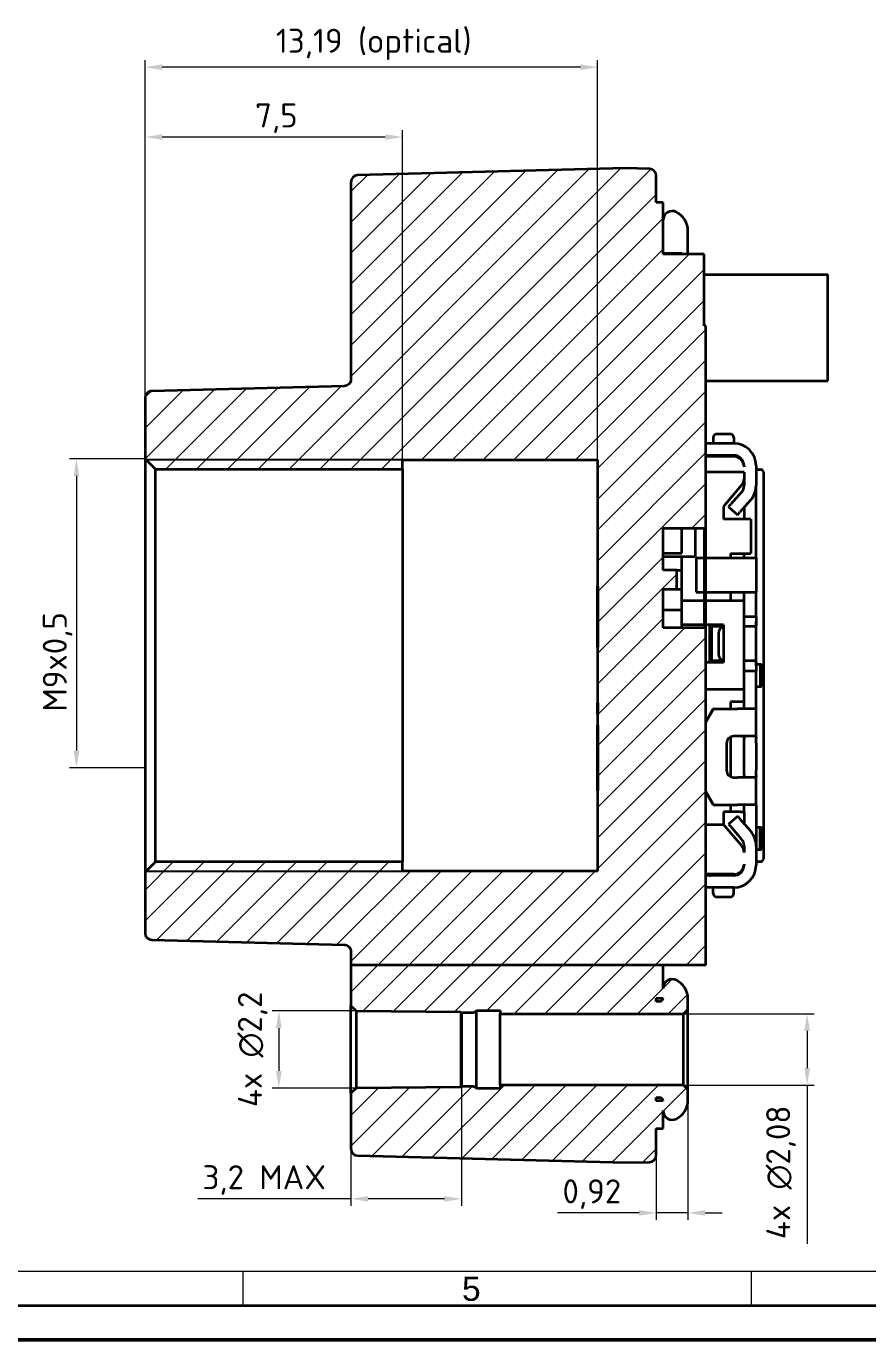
# Model space of a CAD drawing. Header units: millimetres. Extents: x 0 to 119, y 0 to 84.
# Drawn here: x 53.66 to 78.18, y 0 to 38.31 of the extents above; entities that cross this region are included whole.
import ezdxf

# ---------------------------------------------------------------- set-up
doc = ezdxf.new("R2010")
doc.units = ezdxf.units.MM
doc.header["$LTSCALE"] = 0.2
doc.layers.get('0').update_dxf_attribs({"lineweight": 25})
for name, color, linetype, lineweight in [('001', 7, 'Continuous', 50), ('Bemaßung (ISO)', 7, 'Continuous', 18), ('Schraffur (ISO)', 7, 'Continuous', 18), ('Sichtbar (ISO)', 7, 'Continuous', 35), ('Sichtbar schmal (ISO)', 7, 'Continuous', 25)]:
    doc.layers.add(name, color=color, linetype=linetype, lineweight=lineweight)
doc.layers.add('Symbole(DIN)', color=3, linetype='Continuous', lineweight=25, true_color=0x00ff00)
doc.styles.add('Aktuell-DIN', font='arial.ttf')
doc.styles.add('Notiztext (DIN)', font='isocpeur.ttf')
doc.dimstyles.new('Standard (DIN)', dxfattribs={"dimscale": 0.2, "dimtxt": 3.5, "dimasz": 2.5, "dimexe": 1, "dimexo": 0, "dimgap": 0.7, "dimtad": 1, "dimtoh": 1, "dimrnd": 1e-08, "dimtxsty": 'Notiztext (DIN)', "dimcen": 0.09, "dimdle": 10, "dimclrd": 256, "dimclre": 256, "dimclrt": 256, "dimazin": 2, "dimtfac": 0.514286, "dimtdec": 4, "dimtmove": 0, "dimatfit": 3, "dimfxl": 1, "dimtolj": 1, "dimlwd": -1, "dimlwe": -1, "dimarcsym": 0})

# ---------------------------------------------------------------- blocks, each defined once
blk = doc.blocks.new('*D27')
at = {"layer": 'Bemaßung (ISO)', "transparency": 16777216}
for p, q in [((57.118, 25.694), (57.118, 35.276)), ((64.618, 25.394), (64.618, 35.276)), ((64.118, 35.076), (57.618, 35.076))]:
    blk.add_line(p, q, dxfattribs=at)
for points in [[(57.618, 35.159), (57.618, 34.993), (57.118, 35.076)], [(64.118, 35.159), (64.118, 34.993), (64.618, 35.076)]]:
    blk.add_solid(points, dxfattribs=at)
at = {"layer": 'Defpoints', "color": 0, "transparency": 16777216}
for p in [(57.118, 35.076), (57.118, 25.694), (64.618, 25.394)]:
    blk.add_point(p, dxfattribs=at)
at = {"layer": 'Bemaßung (ISO)', "transparency": 16777216, "insert": (60.326, 36.056), "char_height": 0.7, "attachment_point": 1, "style": 'Notiztext (DIN)'}
blk.add_mtext('\\A1;7,5', dxfattribs=at)
blk = doc.blocks.new('*D28')
at = {"layer": 'Bemaßung (ISO)', "transparency": 16777216}
for p, q in [((57.118, 25.694), (57.118, 37.313)), ((70.306, 25.664), (70.306, 37.313)), ((69.806, 37.113), (57.618, 37.113))]:
    blk.add_line(p, q, dxfattribs=at)
for points in [[(57.618, 37.196), (57.618, 37.029), (57.118, 37.113)], [(69.806, 37.196), (69.806, 37.029), (70.306, 37.113)]]:
    blk.add_solid(points, dxfattribs=at)
at = {"layer": 'Defpoints', "color": 0, "transparency": 16777216}
for p in [(57.118, 37.113), (57.118, 25.694), (70.306, 25.664)]:
    blk.add_point(p, dxfattribs=at)
at = {"layer": 'Bemaßung (ISO)', "transparency": 16777216, "insert": (60.93, 38.233), "char_height": 0.7, "attachment_point": 1, "style": 'Notiztext (DIN)'}
blk.add_mtext('\\A1;13,19 (optical)', dxfattribs=at)
blk = doc.blocks.new('*D29')
at = {"layer": 'Bemaßung (ISO)', "transparency": 16777216}
for p, q in [((57.118, 25.694), (54.918, 25.694)), ((55.118, 25.194), (55.118, 17.183)), ((57.118, 16.683), (54.918, 16.683))]:
    blk.add_line(p, q, dxfattribs=at)
for points in [[(55.035, 25.194), (55.202, 25.194), (55.118, 25.694)], [(55.035, 17.183), (55.202, 17.183), (55.118, 16.683)]]:
    blk.add_solid(points, dxfattribs=at)
at = {"layer": 'Defpoints', "color": 0, "transparency": 16777216}
for p in [(57.118, 25.694), (55.118, 16.683), (57.118, 16.683)]:
    blk.add_point(p, dxfattribs=at)
at = {"layer": 'Bemaßung (ISO)', "transparency": 16777216, "insert": (54.138, 18.317), "char_height": 0.7, "attachment_point": 1, "rotation": 90, "style": 'Notiztext (DIN)'}
blk.add_mtext('\\A1;M9x0,5', dxfattribs=at)
blk = doc.blocks.new('*D30')
at = {"layer": 'Bemaßung (ISO)', "transparency": 16777216}
for p, q in [((63.268, 9.591), (60.819, 9.591)), ((61.019, 9.091), (61.019, 7.838)), ((63.268, 7.338), (60.819, 7.338))]:
    blk.add_line(p, q, dxfattribs=at)
for points in [[(60.935, 9.091), (61.102, 9.091), (61.019, 9.591)], [(60.935, 7.838), (61.102, 7.838), (61.019, 7.338)]]:
    blk.add_solid(points, dxfattribs=at)
at = {"layer": 'Defpoints', "color": 0, "transparency": 16777216}
for p in [(63.268, 9.591), (61.019, 7.338), (63.268, 7.338)]:
    blk.add_point(p, dxfattribs=at)
at = {"layer": 'Bemaßung (ISO)', "transparency": 16777216, "insert": (59.825, 6.784), "char_height": 0.7, "attachment_point": 1, "rotation": 90, "style": 'Notiztext (DIN)'}
blk.add_mtext('\\A1;4x \\fAIGDT|b0|i0;\\H0.7000;n\\fISOCPEUR|b0|i0;\\H0.7000;2,2', dxfattribs=at)
blk = doc.blocks.new('*D31')
at = {"layer": 'Bemaßung (ISO)', "transparency": 16777216}
for p, q in [((66.343, 7.389), (66.343, 3.909)), ((63.118, 7.188), (63.118, 3.909)), ((63.118, 4.109), (58.653, 4.109)), ((65.843, 4.109), (63.618, 4.109))]:
    blk.add_line(p, q, dxfattribs=at)
for points in [[(63.618, 4.192), (63.618, 4.026), (63.118, 4.109)], [(65.843, 4.192), (65.843, 4.026), (66.343, 4.109)]]:
    blk.add_solid(points, dxfattribs=at)
at = {"layer": 'Defpoints', "color": 0, "transparency": 16777216}
for p in [(66.343, 7.389), (63.118, 7.188), (63.118, 4.109)]:
    blk.add_point(p, dxfattribs=at)
at = {"layer": 'Bemaßung (ISO)', "transparency": 16777216, "insert": (58.793, 5.089), "char_height": 0.7, "attachment_point": 1, "style": 'Notiztext (DIN)'}
blk.add_mtext('\\A1;3,2 MAX', dxfattribs=at)
blk = doc.blocks.new('*D32')
at = {"layer": 'Bemaßung (ISO)', "transparency": 16777216}
for p, q in [((72.942, 7.298), (72.942, 3.498)), ((72.018, 5.383), (72.018, 3.498)), ((71.518, 3.698), (69.144, 3.698)), ((72.942, 3.698), (72.018, 3.698)), ((73.442, 3.698), (73.942, 3.698))]:
    blk.add_line(p, q, dxfattribs=at)
for points in [[(71.518, 3.782), (71.518, 3.615), (72.018, 3.698)], [(73.442, 3.782), (73.442, 3.615), (72.942, 3.698)]]:
    blk.add_solid(points, dxfattribs=at)
at = {"layer": 'Defpoints', "color": 0, "transparency": 16777216}
for p in [(72.942, 7.298), (72.018, 5.383), (72.942, 3.698)]:
    blk.add_point(p, dxfattribs=at)
at = {"layer": 'Bemaßung (ISO)', "transparency": 16777216, "insert": (69.284, 4.678), "char_height": 0.7, "attachment_point": 1, "style": 'Notiztext (DIN)'}
blk.add_mtext('\\A1;0,92', dxfattribs=at)
blk = doc.blocks.new('*D33')
at = {"layer": 'Bemaßung (ISO)', "transparency": 16777216}
for p, q in [((72.816, 9.504), (76.616, 9.504)), ((76.416, 9.004), (76.416, 7.924)), ((72.816, 7.424), (76.616, 7.424)), ((76.416, 7.424), (76.416, 2.793))]:
    blk.add_line(p, q, dxfattribs=at)
for points in [[(76.333, 9.004), (76.499, 9.004), (76.416, 9.504)], [(76.333, 7.924), (76.499, 7.924), (76.416, 7.424)]]:
    blk.add_solid(points, dxfattribs=at)
at = {"layer": 'Defpoints', "color": 0, "transparency": 16777216}
for p in [(72.816, 9.504), (72.816, 7.424), (76.416, 7.424)]:
    blk.add_point(p, dxfattribs=at)
at = {"layer": 'Bemaßung (ISO)', "transparency": 16777216, "insert": (75.223, 2.933), "char_height": 0.7, "attachment_point": 1, "rotation": 90, "style": 'Notiztext (DIN)'}
blk.add_mtext('\\A1;4x \\fAIGDT|b0|i0;\\H0.7000;n\\fISOCPEUR|b0|i0;\\H0.7000;2,08', dxfattribs=at)
blk = doc.blocks.new('Ränder Basler-A2')
at = {"layer": '001', "color": 7, "linetype": 'Continuous', "lineweight": 18}
for p, q in [((10, 10), (401, 10)), ((299.88, 5), (299.88, 10)), ((373.96, 5), (373.96, 10))]:
    blk.add_line(p, q, dxfattribs=at)
at = {"layer": '001', "color": 7, "linetype": 'Continuous', "lineweight": 35}
blk.add_line((5, 5), (589, 5), dxfattribs=at)
at = {"layer": '001'}
blk.add_line((594, 0), (0, 0), dxfattribs=at)
at = {"layer": 'Symbole(DIN)', "color": 250, "true_color": 0x3f3f3f, "insert": (331.78, 7.4), "char_height": 3.5, "attachment_point": 4, "style": 'Aktuell-DIN'}
blk.add_mtext('\\fArial|b0|i0;5', dxfattribs=at)

msp = doc.modelspace()

# ---------------------------------------------------------------- hatches: boundary and pattern name
at = {"layer": 'Schraffur (ISO)'}
h = msp.add_hatch(dxfattribs=at)
h.set_pattern_fill('ANSI31', color=256, scale=5.08, style=0)
h.set_pattern_definition([(45, (0, 0), (-0.449013, 0.449013), [])])
edge = h.paths.add_edge_path()
edge.add_line((72.218, 10.927), (63.118, 10.927))
edge.add_line((63.118, 10.927), (63.118, 9.741))
edge.add_line((63.118, 9.741), (63.268, 9.591))
edge.add_line((63.268, 9.591), (66.318, 9.564))
edge.add_line((66.318, 9.564), (66.343, 9.539))
edge.add_line((66.343, 9.539), (66.66, 9.542))
edge.add_ellipse((66.658, 9.692), major_axis=(0.001, -0.15), ratio=1, start_angle=0, end_angle=53.6948)
edge.add_line((66.78, 9.604), (67.469, 9.604))
edge.add_line((67.469, 9.604), (67.469, 9.504))
edge.add_line((67.469, 9.504), (72.816, 9.504))
edge.add_line((72.816, 9.504), (72.942, 9.63))
edge.add_line((72.942, 9.63), (72.942, 9.939))
edge.add_ellipse((72.329, 9.939), major_axis=(0.613, 0), ratio=1, start_angle=0, end_angle=63.2735)
edge.add_ellipse((72.485, 10.248), major_axis=(0.12, 0.238), ratio=1, start_angle=0, end_angle=116.7265)
edge.add_line((72.218, 10.248), (72.218, 10.927))
edge = h.paths.add_edge_path(flags=0)
edge.add_line((72.018, 9.869), (72.018, 9.964))
edge.add_line((72.018, 9.964), (72.218, 9.964))
edge.add_ellipse((72.114, 9.973), major_axis=(0.104, -0.008), ratio=1, start_angle=274.467, end_angle=360, ccw=False)
edge.add_line((72.114, 9.869), (72.018, 9.869))
edge = h.paths.add_edge_path()
edge.add_line((72.218, 6.164), (72.218, 6.681))
edge.add_ellipse((72.485, 6.681), major_axis=(-0.267, 0), ratio=1, start_angle=0, end_angle=116.7265)
edge.add_ellipse((72.329, 6.99), major_axis=(0.276, -0.547), ratio=1, start_angle=0, end_angle=63.2735)
edge.add_line((72.942, 6.99), (72.942, 7.298))
edge.add_line((72.942, 7.298), (72.816, 7.424))
edge.add_line((72.816, 7.424), (67.469, 7.424))
edge.add_line((67.469, 7.424), (67.469, 7.324))
edge.add_line((67.469, 7.324), (66.78, 7.324))
edge.add_ellipse((66.658, 7.237), major_axis=(0.122, 0.088), ratio=1, start_angle=0, end_angle=53.6948)
edge.add_line((66.66, 7.387), (66.343, 7.389))
edge.add_line((66.343, 7.389), (66.318, 7.364))
edge.add_line((66.318, 7.364), (63.268, 7.338))
edge.add_line((63.268, 7.338), (63.118, 7.188))
edge.add_line((63.118, 7.188), (63.118, 5.569))
edge.add_ellipse((63.318, 5.569), major_axis=(-0.2, 0), ratio=1, start_angle=0, end_angle=88.5)
edge.add_line((63.313, 5.369), (71.118, 5.164))
edge.add_line((71.118, 5.164), (71.824, 5.183))
edge.add_ellipse((71.818, 5.383), major_axis=(0.005, -0.2), ratio=1, start_angle=0, end_angle=88.5)
edge.add_line((72.018, 5.383), (72.018, 6.164))
edge.add_line((72.018, 6.164), (72.218, 6.164))
edge = h.paths.add_edge_path(flags=0)
edge.add_line((72.018, 6.964), (72.018, 7.06))
edge.add_line((72.018, 7.06), (72.114, 7.06))
edge.add_ellipse((72.114, 6.956), major_axis=(0, 0.104), ratio=1, start_angle=274.467, end_angle=360, ccw=False)
edge.add_line((72.218, 6.964), (72.018, 6.964))
edge = h.paths.add_edge_path()
edge.add_line((73.468, 10.927), (73.468, 11.164))
edge.add_line((73.468, 11.164), (73.468, 13.189))
edge.add_line((73.468, 13.189), (73.468, 13.539))
edge.add_line((73.468, 13.539), (73.468, 13.571))
edge.add_line((73.468, 13.571), (73.468, 13.574))
edge.add_line((73.468, 13.574), (73.468, 15.024))
edge.add_line((73.468, 15.024), (73.468, 15.977))
edge.add_line((73.468, 15.977), (73.468, 15.991))
edge.add_line((73.468, 15.991), (73.468, 18.008))
edge.add_line((73.468, 18.008), (73.468, 18.022))
edge.add_line((73.468, 18.022), (73.468, 18.974))
edge.add_line((73.468, 18.974), (73.468, 19.749))
edge.add_line((73.468, 19.749), (73.468, 20.849))
edge.add_line((73.468, 20.849), (73.468, 21.549))
edge.add_line((73.468, 21.549), (73.468, 21.799))
edge.add_line((73.468, 21.799), (73.468, 22.799))
edge.add_line((73.468, 22.799), (73.468, 25.299))
edge.add_line((73.468, 25.299), (73.468, 25.754))
edge.add_line((73.468, 25.754), (73.468, 25.789))
edge.add_line((73.468, 25.789), (73.468, 26.139))
edge.add_line((73.468, 26.139), (73.468, 27.964))
edge.add_line((73.468, 27.964), (73.468, 28.164))
edge.add_line((73.468, 28.164), (73.468, 29.572))
edge.add_line((73.468, 29.572), (73.418, 29.572))
edge.add_line((73.418, 29.572), (73.418, 31.064))
edge.add_line((73.418, 31.064), (73.418, 31.664))
edge.add_line((73.418, 31.664), (72.942, 31.664))
edge.add_line((72.942, 31.664), (72.768, 31.664))
edge.add_line((72.768, 31.664), (72.605, 31.664))
edge.add_line((72.605, 31.664), (72.218, 31.664))
edge.add_line((72.218, 31.664), (72.218, 31.689))
edge.add_line((72.218, 31.689), (72.218, 32.648))
edge.add_line((72.218, 32.648), (72.218, 33.124))
edge.add_line((72.218, 33.124), (72.218, 33.164))
edge.add_line((72.218, 33.164), (72.018, 33.164))
edge.add_line((72.018, 33.164), (72.018, 33.946))
edge.add_ellipse((71.818, 33.946), major_axis=(0.2, 0), ratio=1, start_angle=0, end_angle=88.5)
edge.add_line((71.824, 34.146), (71.118, 34.164))
edge.add_line((71.118, 34.164), (63.313, 33.96))
edge.add_ellipse((63.318, 33.76), major_axis=(-0.005, 0.2), ratio=1, start_angle=0, end_angle=88.5)
edge.add_line((63.118, 33.76), (63.118, 28.011))
edge.add_spline(control_points=[(63.118, 28.011), (63.118, 27.987), (63.113, 27.958), (63.094, 27.912), (63.077, 27.887), (63.042, 27.852), (63.018, 27.836), (62.974, 27.818), (62.947, 27.812), (62.924, 27.811)], knot_values=[0.029619, 0.029619, 0.029619, 0.029619, 0.037024, 0.037024, 0.044429, 0.044429, 0.051834, 0.051834, 0.058721, 0.058721, 0.058721, 0.058721], degree=3, periodic=0)
edge.add_line((62.924, 27.811), (57.313, 27.664))
edge.add_spline(control_points=[(57.313, 27.664), (57.29, 27.664), (57.263, 27.658), (57.219, 27.64), (57.194, 27.623), (57.16, 27.588), (57.143, 27.564), (57.124, 27.518), (57.118, 27.489), (57.118, 27.464)], knot_values=[0.000517, 0.000517, 0.000517, 0.000517, 0.007405, 0.007405, 0.01481, 0.01481, 0.022214, 0.022214, 0.029619, 0.029619, 0.029619, 0.029619], degree=3, periodic=0)
edge.add_line((57.118, 27.464), (57.118, 25.694))
edge.add_line((57.118, 25.694), (57.148, 25.664))
edge.add_line((57.148, 25.664), (57.313, 25.499))
edge.add_line((57.313, 25.499), (57.418, 25.394))
edge.add_line((57.418, 25.394), (62.924, 25.394))
edge.add_line((62.924, 25.394), (64.618, 25.394))
edge.add_line((64.618, 25.394), (64.618, 25.664))
edge.add_line((64.618, 25.664), (70.306, 25.664))
edge.add_line((70.306, 25.664), (70.306, 22.159))
edge.add_line((70.306, 22.159), (70.306, 22.106))
edge.add_line((70.306, 22.106), (70.306, 22.093))
edge.add_line((70.306, 22.093), (70.306, 22.058))
edge.add_line((70.306, 22.058), (70.306, 21.977))
edge.add_line((70.306, 21.977), (70.316, 21.977))
edge.add_line((70.316, 21.977), (70.316, 21.947))
edge.add_line((70.316, 21.947), (70.316, 21.894))
edge.add_line((70.316, 21.894), (70.316, 21.855))
edge.add_line((70.316, 21.855), (70.316, 21.713))
edge.add_line((70.316, 21.713), (70.316, 21.698))
edge.add_line((70.316, 21.698), (70.316, 21.599))
edge.add_line((70.316, 21.599), (70.316, 21.564))
edge.add_line((70.316, 21.564), (70.316, 21.375))
edge.add_line((70.316, 21.375), (70.316, 21.295))
edge.add_line((70.316, 21.295), (70.316, 21.286))
edge.add_line((70.316, 21.286), (70.316, 21.26))
edge.add_line((70.316, 21.26), (70.316, 21.142))
edge.add_line((70.316, 21.142), (70.316, 20.924))
edge.add_line((70.316, 20.924), (70.316, 20.871))
edge.add_line((70.316, 20.871), (70.316, 20.385))
edge.add_line((70.316, 20.385), (70.316, 20.21))
edge.add_line((70.316, 20.21), (70.316, 20.2))
edge.add_line((70.316, 20.2), (70.306, 20.2))
edge.add_line((70.306, 20.2), (70.306, 18.574))
edge.add_line((70.306, 18.574), (70.316, 18.574))
edge.add_line((70.316, 18.574), (70.316, 18.356))
edge.add_line((70.316, 18.356), (70.316, 18.241))
edge.add_line((70.316, 18.241), (70.306, 18.241))
edge.add_line((70.306, 18.241), (70.306, 18.113))
edge.add_line((70.306, 18.113), (70.306, 17.924))
edge.add_line((70.306, 17.924), (70.316, 17.924))
edge.add_line((70.316, 17.924), (70.316, 17.29))
edge.add_line((70.316, 17.29), (70.316, 17.286))
edge.add_line((70.316, 17.286), (70.316, 16.018))
edge.add_line((70.316, 16.018), (70.306, 16.018))
edge.add_line((70.306, 16.018), (70.306, 13.664))
edge.add_line((70.306, 13.664), (64.618, 13.664))
edge.add_line((64.618, 13.664), (64.618, 13.935))
edge.add_line((64.618, 13.935), (62.924, 13.935))
edge.add_line((62.924, 13.935), (57.418, 13.935))
edge.add_line((57.418, 13.935), (57.313, 13.83))
edge.add_line((57.313, 13.83), (57.148, 13.664))
edge.add_line((57.148, 13.664), (57.118, 13.635))
edge.add_line((57.118, 13.635), (57.118, 11.864))
edge.add_spline(control_points=[(57.118, 11.864), (57.118, 11.84), (57.124, 11.811), (57.143, 11.765), (57.16, 11.74), (57.194, 11.706), (57.219, 11.689), (57.263, 11.671), (57.29, 11.665), (57.313, 11.664)], knot_values=[0.088858, 0.088858, 0.088858, 0.088858, 0.096263, 0.096263, 0.103668, 0.103668, 0.111072, 0.111072, 0.11796, 0.11796, 0.11796, 0.11796], degree=3, periodic=0)
edge.add_line((57.313, 11.664), (62.924, 11.518))
edge.add_spline(control_points=[(62.924, 11.518), (62.947, 11.517), (62.974, 11.511), (63.018, 11.493), (63.042, 11.476), (63.077, 11.442), (63.094, 11.417), (63.113, 11.371), (63.118, 11.342), (63.118, 11.318)], knot_values=[0.059756, 0.059756, 0.059756, 0.059756, 0.066643, 0.066643, 0.074048, 0.074048, 0.081453, 0.081453, 0.088858, 0.088858, 0.088858, 0.088858], degree=3, periodic=0)
edge.add_line((63.118, 11.318), (63.118, 10.927))
edge.add_line((63.118, 10.927), (72.218, 10.927))
edge.add_line((72.218, 10.927), (73.468, 10.927))
h.paths.add_polyline_path([(72.218, 22.439), (72.218, 22.839), (72.218, 22.939), (72.218, 23.664), (72.598, 23.664), (72.648, 23.664), (72.698, 23.664), (72.768, 23.664), (73.158, 23.664), (73.418, 23.664), (73.418, 22.799), (73.418, 21.799), (73.418, 21.549), (73.418, 20.849), (73.418, 20.764), (72.768, 20.764), (72.218, 20.764), (72.218, 21.289), (72.218, 21.889), (72.618, 21.889), (72.618, 22.439), (72.598, 22.439)], flags=0)

# ---------------------------------------------------------------- linework, layer by layer
at = {"layer": 'Sichtbar (ISO)'}
for p, q in [((71.118, 34.164), (63.313, 33.96)), ((71.824, 34.146), (71.118, 34.164)), ((63.118, 33.76), (63.118, 28.011)), ((72.018, 33.164), (72.018, 33.946)), ((72.218, 33.164), (72.018, 33.164)), ((72.218, 31.664), (72.218, 33.164)), ((72.942, 31.664), (72.942, 32.339)), ((72.218, 31.689), (72.768, 31.689)), ((73.418, 31.664), (72.218, 31.664)), ((72.768, 31.664), (72.768, 31.689)), ((73.418, 29.572), (73.418, 31.664)), ((73.418, 31.064), (77.018, 31.064)), ((77.018, 27.964), (77.018, 31.064)), ((73.468, 29.572), (73.418, 29.572)), ((73.468, 10.927), (73.468, 29.572)), ((73.468, 27.964), (77.018, 27.964)), ((62.924, 27.811), (57.313, 27.664)), ((57.118, 27.464), (57.118, 25.694)), ((74.278, 26.139), (73.468, 26.139)), ((73.678, 26.317), (73.678, 26.152)), ((73.678, 26.152), (73.678, 26.139)), ((74.215, 26.414), (73.742, 26.414)), ((74.278, 26.317), (74.278, 26.152)), ((74.278, 26.152), (74.278, 26.139)), ((57.118, 25.694), (57.418, 25.394)), ((57.118, 25.694), (57.118, 13.635)), ((74.278, 25.789), (73.468, 25.789)), ((74.278, 25.754), (73.468, 25.754)), ((57.418, 25.394), (64.618, 25.394)), ((57.418, 13.935), (57.418, 25.394)), ((64.618, 25.394), (64.618, 25.664)), ((64.618, 25.664), (70.306, 25.664)), ((64.618, 25.394), (64.618, 13.935)), ((70.306, 25.664), (70.306, 21.977)), ((74.578, 25.299), (73.468, 25.299)), ((74.578, 25.489), (74.578, 25.454)), ((74.578, 25.299), (74.578, 24.912)), ((74.928, 25.489), (74.928, 24.912)), ((74.986, 25.379), (75.074, 25.379)), ((75.153, 14.028), (75.153, 25.3)), ((74.506, 24.92), (73.978, 24.304)), ((74.928, 22.799), (74.928, 24.912)), ((74.503, 24.714), (74.195, 24.364)), ((73.978, 24.304), (73.978, 23.929)), ((74.128, 24.289), (74.195, 24.364)), ((74.128, 24.289), (74.391, 24.058)), ((74.766, 24.482), (74.457, 24.133)), ((74.578, 24.27), (74.578, 23.929)), ((74.778, 23.929), (73.978, 23.929)), ((74.391, 24.058), (74.457, 24.133)), ((74.778, 23.929), (74.778, 22.929)), ((72.218, 22.439), (72.218, 23.664)), ((72.218, 23.664), (73.418, 23.664)), ((72.768, 22.939), (72.768, 23.664)), ((73.158, 22.839), (73.158, 23.664)), ((73.418, 23.664), (73.418, 20.764)), ((72.218, 22.939), (72.768, 22.939)), ((72.218, 22.839), (73.158, 22.839)), ((72.768, 22.439), (72.768, 22.839)), ((73.186, 22.799), (73.178, 22.799)), ((73.178, 22.799), (73.178, 21.799)), ((73.186, 22.799), (73.418, 22.799)), ((73.186, 22.799), (73.186, 21.799)), ((73.468, 22.799), (74.39, 22.799)), ((74.178, 22.929), (74.178, 22.799)), ((74.178, 22.929), (74.778, 22.929)), ((74.39, 22.799), (74.928, 22.799)), ((74.578, 22.799), (74.578, 22.929)), ((74.928, 22.799), (74.928, 21.799)), ((72.618, 22.439), (72.218, 22.439)), ((72.618, 21.889), (72.618, 22.439)), ((72.618, 22.439), (72.768, 22.439)), ((72.768, 21.889), (72.768, 22.439)), ((70.306, 21.894), (70.316, 21.894)), ((70.306, 21.855), (70.306, 21.894)), ((70.306, 21.855), (70.316, 21.855)), ((70.306, 21.713), (70.306, 21.855)), ((70.316, 21.977), (70.316, 20.2)), ((72.218, 20.764), (72.218, 21.889)), ((72.218, 21.889), (72.618, 21.889)), ((72.618, 21.889), (72.768, 21.889)), ((72.768, 21.289), (72.768, 21.889)), ((73.418, 21.549), (72.768, 21.549)), ((73.186, 21.799), (73.178, 21.799)), ((73.186, 21.799), (73.418, 21.799)), ((73.468, 21.799), (74.39, 21.799)), ((74.578, 21.549), (73.468, 21.549)), ((74.178, 21.799), (74.178, 21.549)), ((74.39, 21.799), (74.928, 21.799)), ((74.578, 21.549), (74.578, 21.799)), ((74.578, 18.974), (74.578, 21.549)), ((74.928, 21.097), (74.928, 21.799)), ((70.306, 20.2), (70.306, 21.286)), ((72.218, 21.289), (72.768, 21.289)), ((72.768, 20.764), (72.768, 21.289)), ((74.578, 21.097), (74.928, 21.097)), ((74.928, 21.097), (74.928, 20.947)), ((73.418, 20.764), (72.218, 20.764)), ((73.418, 20.849), (72.768, 20.849)), ((73.978, 20.849), (73.468, 20.849)), ((73.578, 19.749), (73.578, 20.849)), ((73.978, 20.797), (73.628, 20.797)), ((73.628, 20.797), (73.628, 20.597)), ((73.848, 20.797), (73.848, 20.849)), ((73.978, 20.849), (73.978, 19.749)), ((74.911, 20.797), (74.578, 20.797)), ((74.928, 19.647), (74.928, 20.947)), ((73.578, 20.476), (73.628, 20.523)), ((73.628, 20.597), (73.628, 19.997)), ((73.828, 20.597), (73.828, 19.997)), ((70.316, 20.2), (70.306, 20.2)), ((70.306, 20.2), (70.306, 18.574)), ((73.628, 19.997), (73.628, 19.797)), ((73.978, 19.749), (73.468, 19.749)), ((73.978, 19.797), (73.628, 19.797)), ((73.748, 19.797), (73.748, 19.749)), ((73.846, 19.749), (73.846, 19.797)), ((74.911, 19.797), (74.578, 19.797)), ((74.928, 19.699), (75.043, 19.699)), ((74.928, 19.647), (74.928, 19.497)), ((75.043, 19.699), (75.043, 19.049)), ((75.043, 19.699), (75.088, 19.699)), ((75.088, 19.049), (75.088, 19.699)), ((74.928, 19.497), (74.578, 19.497)), ((74.928, 18.399), (74.928, 19.497)), ((73.468, 18.974), (74.578, 18.974)), ((74.578, 18.599), (74.578, 18.974)), ((74.928, 19.049), (75.043, 19.049)), ((75.043, 19.049), (75.088, 19.049)), ((70.306, 18.574), (70.316, 18.574)), ((70.306, 18.241), (70.306, 18.574)), ((70.316, 18.574), (70.316, 18.241)), ((73.468, 18.008), (73.686, 18.399)), ((73.678, 18.399), (73.468, 18.022)), ((73.686, 18.399), (73.678, 18.399)), ((73.686, 18.399), (74.39, 18.399)), ((74.578, 18.599), (74.178, 18.599)), ((74.178, 18.599), (74.178, 18.399)), ((74.928, 18.399), (74.39, 18.399)), ((74.578, 18.399), (74.578, 18.599)), ((74.928, 17.536), (74.928, 18.399)), ((70.316, 18.241), (70.306, 18.241)), ((70.306, 18.241), (70.306, 17.924)), ((70.306, 17.924), (70.316, 17.924)), ((70.306, 16.018), (70.306, 17.924)), ((70.316, 17.924), (70.316, 16.018)), ((74.066, 17.399), (74.066, 16.599)), ((74.178, 17.579), (74.178, 16.419)), ((74.39, 17.599), (74.266, 17.599)), ((74.909, 17.599), (74.39, 17.599)), ((74.578, 17.523), (74.578, 17.528)), ((74.578, 16.476), (74.578, 17.523)), ((74.928, 17.399), (74.928, 17.536)), ((74.928, 17.399), (74.928, 16.599)), ((74.578, 16.471), (74.578, 16.476)), ((74.928, 16.463), (74.928, 16.599)), ((74.266, 16.399), (74.39, 16.399)), ((74.909, 16.399), (74.39, 16.399)), ((74.928, 15.599), (74.928, 16.463)), ((70.316, 16.018), (70.306, 16.018)), ((70.306, 16.018), (70.306, 13.664)), ((73.686, 15.599), (73.468, 15.991)), ((73.468, 15.977), (73.678, 15.599)), ((73.686, 15.599), (73.678, 15.599)), ((73.686, 15.599), (74.39, 15.599)), ((74.178, 15.399), (73.978, 15.399)), ((73.978, 15.399), (73.978, 15.024)), ((74.178, 15.599), (74.178, 15.399)), ((74.378, 15.399), (74.178, 15.399)), ((74.478, 15.399), (74.378, 15.399)), ((74.928, 15.599), (74.39, 15.599)), ((74.478, 15.399), (74.578, 15.399)), ((74.578, 15.399), (74.578, 15.599)), ((74.578, 15.399), (74.578, 15.052)), ((74.928, 15.599), (74.928, 14.404)), ((73.468, 15.024), (73.978, 15.024)), ((74.506, 14.409), (73.978, 15.024)), ((74.394, 15.267), (74.128, 15.039)), ((74.128, 15.039), (74.194, 14.964)), ((74.506, 14.599), (74.194, 14.964)), ((74.394, 15.267), (74.459, 15.191)), ((74.772, 14.827), (74.459, 15.191)), ((74.928, 14.949), (75.043, 14.949)), ((75.043, 14.299), (75.043, 14.949)), ((75.043, 14.949), (75.088, 14.949)), ((75.088, 14.299), (75.088, 14.949)), ((74.578, 14.404), (74.578, 14.213)), ((74.928, 14.404), (74.928, 13.839)), ((74.928, 14.299), (75.043, 14.299)), ((75.043, 14.299), (75.088, 14.299)), ((57.418, 13.935), (57.118, 13.635)), ((64.618, 13.935), (57.418, 13.935)), ((64.618, 13.664), (64.618, 13.935)), ((74.578, 13.874), (74.578, 13.839)), ((74.986, 13.949), (75.074, 13.949)), ((57.118, 13.635), (57.118, 11.864)), ((70.306, 13.664), (64.618, 13.664)), ((74.278, 13.574), (73.468, 13.574)), ((74.278, 13.539), (73.468, 13.539)), ((74.278, 13.189), (73.468, 13.189)), ((73.678, 13.189), (73.678, 13.177)), ((73.678, 13.012), (73.678, 13.177)), ((74.278, 13.189), (74.278, 13.177)), ((74.278, 13.012), (74.278, 13.177)), ((73.742, 12.914), (74.215, 12.914)), ((57.313, 11.664), (62.924, 11.518)), ((63.118, 11.318), (63.118, 10.927)), ((73.468, 10.927), (63.118, 10.927)), ((63.118, 10.927), (63.118, 9.741)), ((72.218, 10.248), (72.218, 10.927)), ((72.018, 9.869), (72.018, 9.964)), ((72.018, 9.964), (72.218, 9.964)), ((63.118, 9.741), (63.268, 9.591)), ((63.118, 7.188), (63.118, 9.741)), ((63.268, 9.591), (66.318, 9.564)), ((63.268, 9.591), (63.268, 7.338)), ((66.78, 9.604), (67.469, 9.604)), ((66.78, 7.324), (66.78, 9.604)), ((67.469, 9.604), (67.469, 9.504)), ((72.114, 9.869), (72.018, 9.869)), ((72.816, 9.504), (72.942, 9.63)), ((72.942, 9.63), (72.942, 9.939)), ((72.942, 7.298), (72.942, 9.63)), ((66.318, 9.564), (66.343, 9.539)), ((66.318, 9.564), (66.318, 7.364)), ((66.343, 9.539), (66.66, 9.542)), ((66.343, 9.539), (66.343, 7.389)), ((67.469, 9.504), (72.816, 9.504)), ((67.469, 7.424), (67.469, 9.504)), ((72.816, 7.424), (72.816, 9.504)), ((63.268, 7.338), (63.118, 7.188)), ((66.318, 7.364), (63.268, 7.338)), ((66.343, 7.389), (66.318, 7.364)), ((66.66, 7.387), (66.343, 7.389)), ((67.469, 7.324), (66.78, 7.324)), ((72.816, 7.424), (67.469, 7.424)), ((67.469, 7.424), (67.469, 7.324)), ((72.942, 7.298), (72.816, 7.424)), ((72.942, 6.99), (72.942, 7.298)), ((63.118, 7.188), (63.118, 5.569)), ((72.018, 6.964), (72.018, 7.06)), ((72.018, 7.06), (72.114, 7.06)), ((72.218, 6.964), (72.018, 6.964)), ((72.218, 6.164), (72.218, 6.681)), ((72.018, 5.383), (72.018, 6.164)), ((72.018, 6.164), (72.218, 6.164)), ((63.313, 5.369), (71.118, 5.164)), ((71.118, 5.164), (71.824, 5.183))]:
    msp.add_line(p, q, dxfattribs=at)
for centre, radius, start, end in [((71.818, 33.946), 0.2, 0, 88.5), ((63.318, 33.76), 0.2, 91.5, 180), ((72.485, 32.648), 0.267, 63.2735, 180), ((72.329, 32.339), 0.613, 0, 63.2735), ((74.278, 25.489), 0.65, 0, 90), ((74.278, 25.489), 0.3, 0, 90), ((74.278, 25.454), 0.3, 0, 90), ((74.278, 24.912), 0.3, 318.5485, 0), ((74.278, 25.115), 0.3, 319.3987, 0), ((74.278, 24.912), 0.65, 318.5485, 0), ((74.028, 20.597), 0.2, 104.4775, 180), ((74.028, 19.997), 0.2, 180, 255.5225), ((74.278, 14.404), 0.3, 0, 40.6247), ((74.278, 14.404), 0.65, 0, 40.6247), ((74.278, 14.213), 0.3, 0, 40.6013), ((74.278, 13.874), 0.3, 270, 0), ((74.278, 13.839), 0.3, 270, 0), ((74.278, 13.839), 0.65, 270, 0), ((73.603, 13.839), 0.3, 243.4136, 270), ((72.485, 10.248), 0.267, 63.2735, 180), ((72.329, 9.939), 0.613, 0, 63.2735), ((72.114, 9.973), 0.104, 270, 355.533), ((66.658, 9.692), 0.15, 270.5, 324.1948), ((66.658, 7.237), 0.15, 35.8052, 89.5), ((72.114, 6.956), 0.104, 4.467, 90), ((72.329, 6.99), 0.613, 296.7265, 0), ((72.485, 6.681), 0.267, 180, 296.7265), ((63.318, 5.569), 0.2, 180, 268.5), ((71.818, 5.383), 0.2, 271.5, 0)]:
    msp.add_arc(centre, radius, start, end, dxfattribs=at)
for centre, major_axis, ratio, start_param, end_param in [((73.878, 26.317), (-0.2, 0), 0.666667, 5.463486, 6.283185), ((74.078, 26.317), (0.2, 0), 0.666667, 0, 0.819699), ((74.986, 25.479), (0, -0.1), 0.57735, 4.712389, 6.283185), ((75.074, 25.179), (0, 0.2), 0.5, 5.362096, 6.283185), ((74.266, 17.399), (0, 0.2), 0.99977, 0, 1.570796), ((74.266, 16.599), (0, -0.2), 0.99977, 4.712389, 6.283185), ((74.986, 13.849), (0, -0.1), 0.57735, 3.141593, 4.712389), ((75.074, 14.149), (0, -0.2), 0.5, 0, 0.92109), ((73.878, 13.012), (-0.2, 0), 0.666667, 0, 0.819699), ((74.078, 13.012), (0.2, 0), 0.666667, 5.463486, 6.283185)]:
    msp.add_ellipse(centre, major_axis=major_axis, ratio=ratio, start_param=start_param, end_param=end_param, dxfattribs=at)
for points, knots in [([(63.118, 28.011), (63.118, 27.987), (63.113, 27.958), (63.094, 27.912), (63.077, 27.887), (63.042, 27.852), (63.018, 27.836), (62.974, 27.818), (62.947, 27.812), (62.924, 27.811)], [0.02961929, 0.02961929, 0.02961929, 0.02961929, 0.03702412, 0.03702412, 0.04442894, 0.04442894, 0.05183377, 0.05183377, 0.05872112, 0.05872112, 0.05872112, 0.05872112]), ([(57.313, 27.664), (57.29, 27.664), (57.263, 27.658), (57.219, 27.64), (57.194, 27.623), (57.16, 27.588), (57.143, 27.564), (57.124, 27.518), (57.118, 27.489), (57.118, 27.464)], [0.00051745, 0.00051745, 0.00051745, 0.00051745, 0.00740481, 0.00740481, 0.01480962, 0.01480962, 0.02221445, 0.02221445, 0.02961929, 0.02961929, 0.02961929, 0.02961929]), ([(70.306, 21.977), (70.308, 21.977), (70.31, 21.977), (70.313, 21.977), (70.315, 21.977), (70.316, 21.977)], [-0.001, -0.001, -0.001, -0.001, -0.0005, -0.0005, 0, 0, 0, 0]), ([(74.928, 20.947), (74.928, 20.942), (74.928, 20.937), (74.928, 20.932), (74.928, 20.93), (74.928, 20.928), (74.928, 20.925), (74.928, 20.924), (74.928, 20.923), (74.928, 20.921), (74.928, 20.915), (74.928, 20.909), (74.928, 20.904), (74.928, 20.899), (74.928, 20.894), (74.928, 20.89), (74.928, 20.88), (74.928, 20.872), (74.928, 20.864), (74.928, 20.862), (74.928, 20.86), (74.928, 20.858), (74.928, 20.856), (74.928, 20.854), (74.928, 20.852), (74.927, 20.85), (74.927, 20.848), (74.927, 20.846), (74.927, 20.845), (74.927, 20.844), (74.927, 20.842), (74.927, 20.842), (74.927, 20.841), (74.927, 20.841), (74.927, 20.84), (74.927, 20.839), (74.927, 20.838), (74.927, 20.835), (74.926, 20.833), (74.926, 20.831), (74.926, 20.828), (74.926, 20.826), (74.925, 20.823), (74.925, 20.823), (74.925, 20.823), (74.925, 20.822), (74.925, 20.822), (74.925, 20.821), (74.925, 20.821), (74.924, 20.819), (74.924, 20.817), (74.924, 20.815), (74.923, 20.813), (74.923, 20.811), (74.922, 20.809), (74.922, 20.809), (74.922, 20.809), (74.922, 20.808), (74.922, 20.808), (74.922, 20.808), (74.921, 20.808), (74.921, 20.807), (74.921, 20.806), (74.921, 20.805), (74.92, 20.805), (74.92, 20.804), (74.92, 20.804), (74.919, 20.803), (74.919, 20.802), (74.918, 20.802), (74.918, 20.801), (74.918, 20.801), (74.918, 20.801), (74.917, 20.801), (74.917, 20.8), (74.917, 20.8), (74.917, 20.8), (74.916, 20.799), (74.916, 20.799), (74.915, 20.799), (74.915, 20.798), (74.915, 20.798), (74.915, 20.798), (74.914, 20.798), (74.914, 20.798), (74.914, 20.798), (74.913, 20.798), (74.913, 20.797), (74.912, 20.797), (74.911, 20.797), (74.911, 20.797)], [0, 0, 0, 0, 0.0147813, 0.0147813, 0.0147813, 0.0221829, 0.0221829, 0.0221829, 0.0258836, 0.0258836, 0.0258836, 0.0443892, 0.0443892, 0.0443892, 0.0591941, 0.0591941, 0.0591941, 0.0888113, 0.0888113, 0.0888113, 0.0962315, 0.0962315, 0.0962315, 0.1036518, 0.1036518, 0.1036518, 0.1110811, 0.1110811, 0.1110811, 0.1161848, 0.1161848, 0.1161848, 0.1185105, 0.1185105, 0.1185105, 0.1231437, 0.1231437, 0.1231437, 0.1333119, 0.1333119, 0.1333119, 0.1458077, 0.1458077, 0.1458077, 0.1481148, 0.1481148, 0.1481148, 0.1504338, 0.1504338, 0.1504338, 0.1629942, 0.1629942, 0.1629942, 0.1755583, 0.1755583, 0.1755583, 0.1778739, 0.1778739, 0.1778739, 0.1801776, 0.1801776, 0.1801776, 0.1864272, 0.1864272, 0.1864272, 0.1926769, 0.1926769, 0.1926769, 0.2000716, 0.2000716, 0.2000716, 0.2037689, 0.2037689, 0.2037689, 0.2074662, 0.2074662, 0.2074662, 0.2148788, 0.2148788, 0.2148788, 0.2186724, 0.2186724, 0.2186724, 0.2222913, 0.2222913, 0.2222913, 0.2295114, 0.2295114, 0.2295114, 0.2370798, 0.2370798, 0.2370798, 0.2370798]), ([(74.911, 19.797), (74.912, 19.797), (74.913, 19.797), (74.913, 19.797), (74.914, 19.796), (74.915, 19.796), (74.916, 19.795), (74.916, 19.795), (74.917, 19.795), (74.917, 19.794), (74.917, 19.794), (74.918, 19.794), (74.918, 19.793), (74.919, 19.793), (74.919, 19.792), (74.919, 19.791), (74.919, 19.791), (74.919, 19.791), (74.92, 19.791), (74.92, 19.791), (74.92, 19.79), (74.92, 19.79), (74.92, 19.79), (74.921, 19.789), (74.921, 19.788), (74.921, 19.788), (74.921, 19.787), (74.922, 19.786), (74.922, 19.785), (74.922, 19.784), (74.923, 19.783), (74.923, 19.782), (74.923, 19.782), (74.923, 19.781), (74.923, 19.781), (74.923, 19.78), (74.924, 19.78), (74.924, 19.779), (74.924, 19.778), (74.924, 19.778), (74.924, 19.777), (74.924, 19.776), (74.925, 19.775), (74.925, 19.774), (74.925, 19.773), (74.925, 19.772), (74.925, 19.771), (74.925, 19.77), (74.926, 19.768), (74.926, 19.767), (74.926, 19.766), (74.926, 19.764), (74.926, 19.764), (74.926, 19.764), (74.926, 19.764), (74.926, 19.763), (74.926, 19.762), (74.926, 19.762), (74.926, 19.76), (74.927, 19.759), (74.927, 19.758), (74.927, 19.756), (74.927, 19.755), (74.927, 19.754), (74.927, 19.752), (74.927, 19.75), (74.927, 19.748), (74.927, 19.747), (74.927, 19.746), (74.927, 19.744), (74.927, 19.744), (74.928, 19.743), (74.928, 19.743), (74.928, 19.742), (74.928, 19.74), (74.928, 19.739), (74.928, 19.738), (74.928, 19.736), (74.928, 19.735), (74.928, 19.734), (74.928, 19.732), (74.928, 19.731), (74.928, 19.729), (74.928, 19.727), (74.928, 19.725), (74.928, 19.723), (74.928, 19.722), (74.928, 19.72), (74.928, 19.72), (74.928, 19.719), (74.928, 19.718), (74.928, 19.717), (74.928, 19.715), (74.928, 19.714), (74.928, 19.712), (74.928, 19.711), (74.928, 19.709), (74.928, 19.708), (74.928, 19.706), (74.928, 19.705), (74.928, 19.703), (74.928, 19.7), (74.928, 19.698), (74.928, 19.697), (74.928, 19.696), (74.928, 19.694), (74.928, 19.693), (74.928, 19.692), (74.928, 19.691), (74.928, 19.689), (74.928, 19.686), (74.928, 19.684), (74.928, 19.682), (74.928, 19.681), (74.928, 19.679), (74.928, 19.678), (74.928, 19.678), (74.928, 19.677), (74.928, 19.675), (74.928, 19.673), (74.928, 19.671), (74.928, 19.67), (74.928, 19.668), (74.928, 19.667), (74.928, 19.665), (74.928, 19.664), (74.928, 19.662), (74.928, 19.66), (74.928, 19.657), (74.928, 19.655), (74.928, 19.652), (74.928, 19.65), (74.928, 19.647)], [0, 0, 0, 0, 0.0116757, 0.0116757, 0.0116757, 0.0249834, 0.0249834, 0.0249834, 0.0296877, 0.0296877, 0.0296877, 0.0356609, 0.0356609, 0.0356609, 0.0429966, 0.0429966, 0.0429966, 0.0444574, 0.0444574, 0.0444574, 0.0469241, 0.0469241, 0.0469241, 0.0531174, 0.0531174, 0.0531174, 0.0593107, 0.0593107, 0.0593107, 0.0667474, 0.0667474, 0.0667474, 0.0718549, 0.0718549, 0.0718549, 0.0741841, 0.0741841, 0.0741841, 0.0788245, 0.0788245, 0.0788245, 0.0839124, 0.0839124, 0.0839124, 0.0890002, 0.0890002, 0.0890002, 0.0963864, 0.0963864, 0.0963864, 0.1023327, 0.1023327, 0.1023327, 0.1037726, 0.1037726, 0.1037726, 0.1066686, 0.1066686, 0.1066686, 0.1126482, 0.1126482, 0.1126482, 0.1186277, 0.1186277, 0.1186277, 0.1260641, 0.1260641, 0.1260641, 0.1312674, 0.1312674, 0.1312674, 0.1335004, 0.1335004, 0.1335004, 0.1379484, 0.1379484, 0.1379484, 0.1431309, 0.1431309, 0.1431309, 0.1483134, 0.1483134, 0.1483134, 0.1556958, 0.1556958, 0.1556958, 0.1606993, 0.1606993, 0.1606993, 0.1630782, 0.1630782, 0.1630782, 0.1678522, 0.1678522, 0.1678522, 0.1728726, 0.1728726, 0.1728726, 0.177893, 0.177893, 0.177893, 0.1852913, 0.1852913, 0.1852913, 0.1889905, 0.1889905, 0.1889905, 0.1926896, 0.1926896, 0.1926896, 0.2000678, 0.2000678, 0.2000678, 0.204653, 0.204653, 0.204653, 0.207446, 0.207446, 0.207446, 0.213046, 0.213046, 0.213046, 0.2176427, 0.2176427, 0.2176427, 0.2222395, 0.2222395, 0.2222395, 0.2296236, 0.2296236, 0.2296236, 0.2370076, 0.2370076, 0.2370076, 0.2370076]), ([(74.505, 17.599), (74.511, 17.599), (74.516, 17.599), (74.522, 17.599), (74.528, 17.598), (74.534, 17.598), (74.539, 17.596), (74.541, 17.596), (74.542, 17.596), (74.544, 17.595), (74.545, 17.595), (74.545, 17.595), (74.546, 17.594), (74.547, 17.594), (74.547, 17.594), (74.548, 17.594), (74.549, 17.593), (74.551, 17.592), (74.552, 17.592), (74.554, 17.591), (74.555, 17.59), (74.556, 17.589), (74.557, 17.589), (74.557, 17.589), (74.558, 17.588), (74.558, 17.588), (74.559, 17.588), (74.559, 17.587), (74.56, 17.587), (74.56, 17.586), (74.561, 17.586), (74.562, 17.585), (74.562, 17.585), (74.563, 17.584), (74.564, 17.583), (74.566, 17.581), (74.567, 17.58), (74.568, 17.578), (74.569, 17.577), (74.57, 17.575), (74.57, 17.575), (74.57, 17.575), (74.57, 17.574), (74.57, 17.574), (74.571, 17.574), (74.571, 17.573), (74.572, 17.572), (74.572, 17.57), (74.573, 17.568), (74.574, 17.566), (74.574, 17.564), (74.575, 17.562), (74.575, 17.562), (74.575, 17.562), (74.575, 17.561), (74.575, 17.561), (74.575, 17.56), (74.576, 17.56), (74.576, 17.557), (74.577, 17.553), (74.577, 17.55), (74.577, 17.548), (74.578, 17.547), (74.578, 17.546), (74.578, 17.544), (74.578, 17.543), (74.578, 17.541), (74.578, 17.537), (74.578, 17.532), (74.578, 17.528)], [0, 0, 0, 0, 0.022817, 0.022817, 0.022817, 0.0495672, 0.0495672, 0.0495672, 0.0582599, 0.0582599, 0.0582599, 0.0619537, 0.0619537, 0.0619537, 0.0656594, 0.0656594, 0.0656594, 0.0743803, 0.0743803, 0.0743803, 0.083388, 0.083388, 0.083388, 0.0868029, 0.0868029, 0.0868029, 0.0902059, 0.0902059, 0.0902059, 0.094694, 0.094694, 0.094694, 0.0991821, 0.0991821, 0.0991821, 0.1115513, 0.1115513, 0.1115513, 0.1216945, 0.1216945, 0.1216945, 0.1239204, 0.1239204, 0.1239204, 0.1261562, 0.1261562, 0.1261562, 0.1363444, 0.1363444, 0.1363444, 0.1473604, 0.1473604, 0.1473604, 0.1487675, 0.1487675, 0.1487675, 0.151568, 0.151568, 0.151568, 0.1676167, 0.1676167, 0.1676167, 0.1734935, 0.1734935, 0.1734935, 0.18014, 0.18014, 0.18014, 0.1982906, 0.1982906, 0.1982906, 0.1982906]), ([(74.909, 17.599), (74.91, 17.599), (74.912, 17.599), (74.913, 17.599), (74.915, 17.598), (74.916, 17.597), (74.918, 17.596), (74.918, 17.596), (74.918, 17.596), (74.918, 17.595), (74.918, 17.595), (74.918, 17.595), (74.919, 17.595), (74.92, 17.594), (74.921, 17.592), (74.921, 17.591), (74.921, 17.591), (74.922, 17.591), (74.922, 17.59), (74.922, 17.59), (74.922, 17.59), (74.922, 17.59), (74.922, 17.589), (74.923, 17.588), (74.923, 17.586), (74.924, 17.585), (74.924, 17.584), (74.924, 17.583), (74.925, 17.582), (74.925, 17.581), (74.925, 17.58), (74.926, 17.578), (74.926, 17.577), (74.926, 17.575), (74.926, 17.575), (74.926, 17.575), (74.926, 17.574), (74.926, 17.574), (74.926, 17.573), (74.927, 17.572), (74.927, 17.57), (74.927, 17.567), (74.928, 17.563), (74.928, 17.56), (74.928, 17.556), (74.928, 17.552), (74.928, 17.552), (74.928, 17.551), (74.928, 17.551), (74.928, 17.55), (74.928, 17.55), (74.928, 17.549), (74.928, 17.545), (74.928, 17.541), (74.928, 17.536)], [0, 0, 0, 0, 0.0168768, 0.0168768, 0.0168768, 0.0388075, 0.0388075, 0.0388075, 0.0414857, 0.0414857, 0.0414857, 0.0447689, 0.0447689, 0.0447689, 0.060465, 0.060465, 0.060465, 0.0621119, 0.0621119, 0.0621119, 0.0640815, 0.0640815, 0.0640815, 0.0748986, 0.0748986, 0.0748986, 0.0828548, 0.0828548, 0.0828548, 0.0916584, 0.0916584, 0.0916584, 0.1016022, 0.1016022, 0.1016022, 0.1036274, 0.1036274, 0.1036274, 0.107126, 0.107126, 0.107126, 0.1243036, 0.1243036, 0.1243036, 0.1427173, 0.1427173, 0.1427173, 0.1449585, 0.1449585, 0.1449585, 0.1472115, 0.1472115, 0.1472115, 0.1657228, 0.1657228, 0.1657228, 0.1657228]), ([(74.578, 16.471), (74.578, 16.465), (74.578, 16.46), (74.578, 16.455), (74.578, 16.451), (74.577, 16.448), (74.577, 16.444), (74.576, 16.442), (74.576, 16.44), (74.575, 16.438), (74.575, 16.436), (74.575, 16.435), (74.574, 16.434), (74.574, 16.433), (74.574, 16.433), (74.573, 16.432), (74.573, 16.431), (74.573, 16.431), (74.573, 16.431), (74.573, 16.43), (74.572, 16.429), (74.572, 16.428), (74.572, 16.427), (74.571, 16.426), (74.57, 16.425), (74.57, 16.423), (74.569, 16.422), (74.568, 16.421), (74.568, 16.42), (74.567, 16.42), (74.567, 16.419), (74.566, 16.419), (74.566, 16.418), (74.566, 16.417), (74.565, 16.417), (74.565, 16.416), (74.564, 16.416), (74.564, 16.415), (74.563, 16.415), (74.563, 16.414), (74.561, 16.413), (74.56, 16.412), (74.558, 16.41), (74.556, 16.409), (74.555, 16.408), (74.553, 16.408), (74.553, 16.407), (74.553, 16.407), (74.552, 16.407), (74.552, 16.407), (74.552, 16.407), (74.551, 16.407), (74.549, 16.406), (74.548, 16.405), (74.546, 16.404), (74.544, 16.404), (74.542, 16.403), (74.54, 16.403), (74.54, 16.403), (74.539, 16.403), (74.539, 16.402), (74.538, 16.402), (74.538, 16.402), (74.537, 16.402), (74.533, 16.401), (74.528, 16.401), (74.523, 16.4), (74.517, 16.4), (74.511, 16.399), (74.505, 16.399)], [0, 0, 0, 0, 0.0225075, 0.0225075, 0.0225075, 0.0383894, 0.0383894, 0.0383894, 0.0495882, 0.0495882, 0.0495882, 0.0557747, 0.0557747, 0.0557747, 0.0597317, 0.0597317, 0.0597317, 0.0619612, 0.0619612, 0.0619612, 0.0664382, 0.0664382, 0.0664382, 0.0743841, 0.0743841, 0.0743841, 0.0827853, 0.0827853, 0.0827853, 0.0868123, 0.0868123, 0.0868123, 0.0908274, 0.0908274, 0.0908274, 0.0950155, 0.0950155, 0.0950155, 0.0992037, 0.0992037, 0.0992037, 0.1115672, 0.1115672, 0.1115672, 0.1218069, 0.1218069, 0.1218069, 0.1239308, 0.1239308, 0.1239308, 0.1260638, 0.1260638, 0.1260638, 0.1363472, 0.1363472, 0.1363472, 0.1471718, 0.1471718, 0.1471718, 0.1487708, 0.1487708, 0.1487708, 0.1519545, 0.1519545, 0.1519545, 0.1735067, 0.1735067, 0.1735067, 0.1982904, 0.1982904, 0.1982904, 0.1982904]), ([(74.928, 16.463), (74.928, 16.46), (74.928, 16.457), (74.928, 16.454), (74.928, 16.45), (74.928, 16.446), (74.928, 16.443), (74.928, 16.441), (74.928, 16.439), (74.928, 16.437), (74.928, 16.436), (74.928, 16.436), (74.928, 16.436), (74.927, 16.432), (74.927, 16.428), (74.926, 16.425), (74.926, 16.422), (74.925, 16.419), (74.925, 16.416), (74.924, 16.416), (74.924, 16.416), (74.924, 16.416), (74.924, 16.415), (74.924, 16.415), (74.924, 16.415), (74.923, 16.412), (74.923, 16.41), (74.922, 16.408), (74.921, 16.407), (74.92, 16.405), (74.918, 16.404), (74.918, 16.404), (74.918, 16.404), (74.918, 16.403), (74.918, 16.403), (74.918, 16.403), (74.918, 16.403), (74.916, 16.402), (74.915, 16.401), (74.914, 16.4), (74.912, 16.4), (74.91, 16.399), (74.909, 16.399)], [0, 0, 0, 0, 0.0126878, 0.0126878, 0.0126878, 0.0288147, 0.0288147, 0.0288147, 0.039305, 0.039305, 0.039305, 0.0415213, 0.0415213, 0.0415213, 0.0622072, 0.0622072, 0.0622072, 0.080769, 0.080769, 0.080769, 0.0828613, 0.0828613, 0.0828613, 0.0849651, 0.0849651, 0.0849651, 0.1036299, 0.1036299, 0.1036299, 0.1224926, 0.1224926, 0.1224926, 0.1243947, 0.1243947, 0.1243947, 0.1262858, 0.1262858, 0.1262858, 0.1450394, 0.1450394, 0.1450394, 0.1657227, 0.1657227, 0.1657227, 0.1657227]), ([(57.118, 11.864), (57.118, 11.84), (57.124, 11.811), (57.143, 11.765), (57.16, 11.74), (57.194, 11.706), (57.219, 11.689), (57.263, 11.671), (57.29, 11.665), (57.313, 11.664)], [0.08885788, 0.08885788, 0.08885788, 0.08885788, 0.09626273, 0.09626273, 0.10366755, 0.10366755, 0.11107237, 0.11107237, 0.11795972, 0.11795972, 0.11795972, 0.11795972]), ([(62.924, 11.518), (62.947, 11.517), (62.974, 11.511), (63.018, 11.493), (63.042, 11.476), (63.077, 11.442), (63.094, 11.417), (63.113, 11.371), (63.118, 11.342), (63.118, 11.318)], [0.05975603, 0.05975603, 0.05975603, 0.05975603, 0.06664339, 0.06664339, 0.07404821, 0.07404821, 0.08145303, 0.08145303, 0.08885787, 0.08885787, 0.08885787, 0.08885787])]:
    msp.add_open_spline(points, degree=3, knots=knots, dxfattribs=at)
for points in [[(70.306, 21.894), (70.306, 21.939), (70.306, 21.977)], [(70.306, 21.286), (70.306, 21.418), (70.306, 21.645), (70.306, 21.713)]]:
    msp.add_open_spline(points, degree=2, dxfattribs=at)
at = {"layer": 'Sichtbar schmal (ISO)'}
for p, q in [((64.618, 25.664), (57.148, 25.664)), ((57.148, 13.664), (64.618, 13.664))]:
    msp.add_line(p, q, dxfattribs=at)

# ---------------------------------------------------------------- block references
at = {"xscale": 0.2, "yscale": 0.2, "zscale": 0.2}
msp.add_blockref('Ränder Basler-A2', (0, 0), dxfattribs=at)

# ---------------------------------------------------------------- dimensions: what is measured, and where the dimension line sits
at = {"layer": 'Bemaßung (ISO)'}
for base, p1, p2, angle, text, override, picture, middle in [((57.118, 37.113), (70.306, 25.664), (57.118, 25.694), 180, '<> (optical)', {"dimgap": 0.7, "dimtoh": 0, "dimdec": 2, "dimtol": 0, "dimlim": 0, "dimtp": 0, "dimtm": 0, "dimtdec": 4, "dimtofl": 0, "dimatfit": 1}, '*D28', (63.712, 37.113)), ((55.118, 16.683), (57.118, 25.694), (57.118, 16.683), 90, 'M<>x0,5', {"dimgap": 0.7, "dimtoh": 0, "dimdec": 0, "dimtol": 0, "dimlim": 0, "dimtp": 0, "dimtm": 0, "dimtdec": 4, "dimtofl": 0, "dimatfit": 1}, '*D29', (55.118, 19.664)), ((61.019, 7.338), (63.268, 9.591), (63.268, 7.338), 90, '4x \\fAIGDT|b0|i0;\\H0.7000;n\\fISOCPEUR|b0|i0;\\H0.7000;<>', {"dimgap": 0.7, "dimtoh": 0, "dimdec": 1, "dimlfac": 0.976374, "dimtol": 0, "dimlim": 0, "dimtp": 0, "dimtm": 0, "dimtdec": 4, "dimtofl": 0, "dimatfit": 1}, '*D30', (61.019, 8.464)), ((76.416, 7.424), (72.816, 9.504), (72.816, 7.424), 90, '4x \\fAIGDT|b0|i0;\\H0.7000;n\\fISOCPEUR|b0|i0;\\H0.7000;<>', {"dimgap": 0.7, "dimtoh": 0, "dimdec": 2, "dimtol": 0, "dimlim": 0, "dimtp": 0, "dimtm": 0, "dimtdec": 4, "dimtofl": 0, "dimatfit": 2}, '*D33', (76.416, 4.859))]:
    dim = msp.add_linear_dim(base=base, p1=p1, p2=p2, angle=angle, text=text, dimstyle='Standard (DIN)', override=override, dxfattribs=at)
    dim.commit()
    dim.dimension.update_dxf_attribs({"geometry": picture, "text_midpoint": middle, "dimtype": 160})
for base, p1, p2, override, picture, middle in [((57.118, 35.076), (64.618, 25.394), (57.118, 25.694), {"dimgap": 0.7, "dimtoh": 0, "dimdec": 2, "dimtol": 0, "dimlim": 0, "dimtp": 0, "dimtm": 0, "dimtdec": 4, "dimtofl": 0, "dimatfit": 1}, '*D27', (60.868, 35.076)), ((72.942, 3.698), (72.018, 5.383), (72.942, 7.298), {"dimgap": 0.7, "dimtoh": 0, "dimdec": 2, "dimtol": 0, "dimlim": 0, "dimtp": 0, "dimtm": 0, "dimtdec": 4, "dimtofl": 1, "dimatfit": 1}, '*D32', (70.072, 3.698))]:
    dim = msp.add_linear_dim(base=base, p1=p1, p2=p2, dimstyle='Standard (DIN)', override=override, dxfattribs=at)
    dim.commit()
    dim.dimension.update_dxf_attribs({"geometry": picture, "text_midpoint": middle, "dimtype": 160})
dim = msp.add_linear_dim(base=(63.118, 4.109), p1=(66.343, 7.389), p2=(63.118, 7.188), text='<> MAX', dimstyle='Standard (DIN)', override={"dimtoh": 0, "dimdec": 1, "dimtp": 0, "dimtm": 0, "dimtdec": 4, "dimtofl": 0, "dimatfit": 2}, dxfattribs=at)
dim.commit()
dim.dimension.update_dxf_attribs({"geometry": '*D31', "text_midpoint": (60.491, 4.109), "dimtype": 160})

doc.saveas('drawing.dxf')
